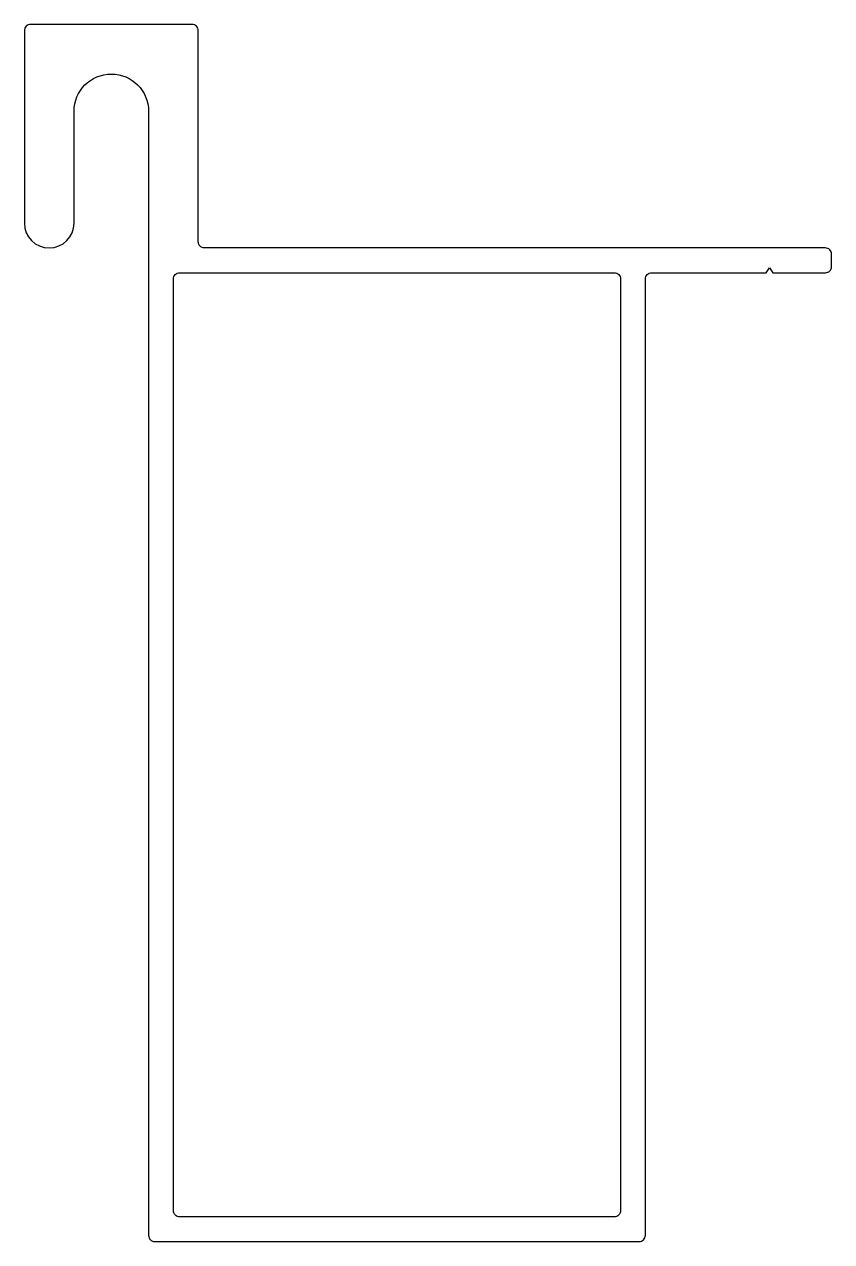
# Model space of a CAD drawing. Extents: x 133.2 to 198.2, y 1420.7 to 1518.7.
import ezdxf

# ---------------------------------------------------------------- set-up
doc = ezdxf.new("R2010")
doc.units = 0
doc.header["$LTSCALE"] = 15
doc.layers.add('ONDERD', color=7, linetype='CONTINUOUS')

msp = doc.modelspace()

# ---------------------------------------------------------------- linework, layer by layer
at = {"layer": 'ONDERD'}
for points in [[(146.716, 1518.719), (133.716, 1518.719, 0.414214), (133.216, 1518.219), (133.216, 1502.719, 1), (137.216, 1502.719), (137.216, 1511.719, -1), (143.216, 1511.719), (143.216, 1500.719), (143.216, 1421.219, 0.414214), (143.716, 1420.719), (182.716, 1420.719, 0.414214), (183.216, 1421.219), (183.216, 1498.219, -0.414214), (183.716, 1498.719), (192.941, 1498.719), (193.216, 1499.126), (193.491, 1498.719), (197.716, 1498.719, 0.414214), (198.216, 1499.219), (198.216, 1500.219, 0.414214), (197.716, 1500.719), (147.716, 1500.719, -0.414214), (147.216, 1501.219), (147.216, 1518.219, 0.414214)], [(145.716, 1422.719, -0.414214), (145.216, 1423.219), (145.216, 1498.219, -0.414214), (145.716, 1498.719), (180.716, 1498.719, -0.414214), (181.216, 1498.219), (181.216, 1423.219, -0.414214), (180.716, 1422.719)]]:
    msp.add_lwpolyline(points, format="xyb", close=True, dxfattribs=at)

doc.saveas('drawing.dxf')
